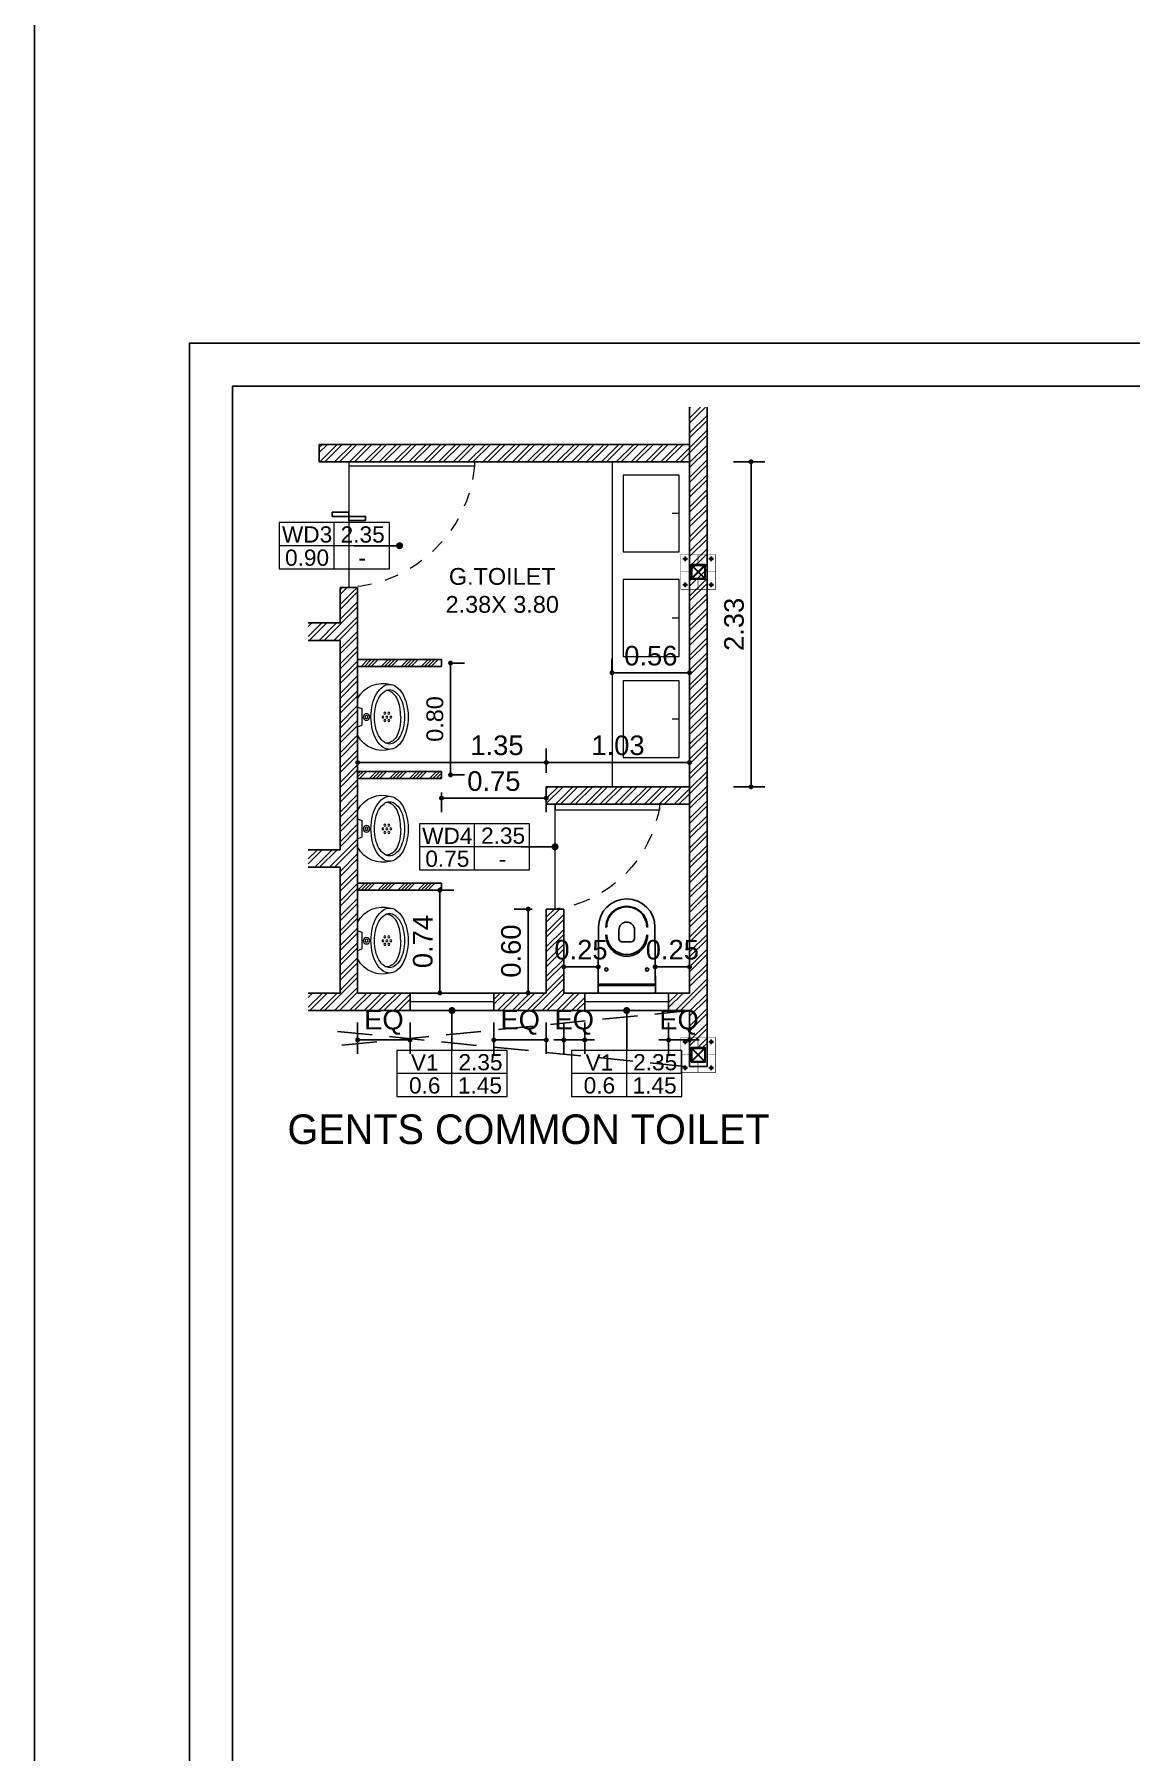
# Model space of a CAD drawing. Header units: metres. Extents: x 494 to 1845, y -666 to 1061.
# Drawn here: x 1396.85 to 1404.7, y 200.21 to 212.5 of the extents above; entities that cross this region are included whole.
import ezdxf

# ---------------------------------------------------------------- set-up
doc = ezdxf.new("R2010")
doc.units = ezdxf.units.M
doc.header["$MEASUREMENT"] = 0
for name, pattern in [('1', [0]), ('141011 - Typical Flr Plans -1 - 1.5 & 1-2 BHK_ Kolshet Namrata1$0$HIDDEN', [0.375, 0.25, -0.125]), ('ACAD_ISO02W100', [15, 12, -3]), ('HIDDEN', [0.375, 0.25, -0.125])]:
    doc.linetypes.add(name, pattern=pattern)
doc.layers.get('Defpoints').update_dxf_attribs({"color": 12})
for name, color, linetype in [('BASE PLATE', 3, 'Continuous'), ('COLUMN', 1, 'Continuous'), ('SCPL HIDDEN', 8, 'HIDDEN'), ('SHEET', 7, 'Continuous'), ('TILES', 4, '1'), ('VDA DIMENSION', 8, 'Continuous'), ('VDA-TEXT', 250, '1'), ('VDA-WALL BELOW', 8, 'Continuous')]:
    doc.layers.add(name, color=color, linetype=linetype)
for name, color, linetype, lineweight in [('DIMENSION', 8, 'Continuous', 5), ('Grid', 1, 'Continuous', 25), ('SCPL_BOLTS', 11, 'Continuous', 15), ('SCPL_ST PLATE', 222, 'Continuous', 0), ('VDA-DOOR', 23, 'Continuous', 5), ('VDA-DW TAGS', 4, 'Continuous', 9), ('VDA-HATCH', 8, 'Continuous', 9), ('VDA-PLUMBING', 8, 'Continuous', 13), ('VDA-WALL', 250, 'Continuous', 25), ('VDA-WINDOW', 5, 'Continuous', 9), ('VDA_FURNITURE', 8, 'Continuous', 13)]:
    doc.layers.add(name, color=color, linetype=linetype, lineweight=lineweight)
doc.styles.add('arial', font='arial.ttf', dxfattribs={"height": 0.3})
doc.styles.add('AutoDCRFont', font='arial.ttf')
doc.styles.add('RS', font='GOTHIC.TTF')
doc.styles.get("Standard").update_dxf_attribs({"font": 'arial.ttf'})
doc.dimstyles.new('ISO-25', dxfattribs={"dimtxt": 1, "dimasz": 2.5, "dimexe": 1.25, "dimexo": 0.625, "dimtad": 1, "dimtxsty": 'Standard', "dimblk": 'ARCHTICK', "dimcen": 2.5, "dimadec": 0, "dimazin": 0, "dimtfac": 1, "dimtmove": 0, "dimatfit": 3, "dimfxl": 0, "dimarcsym": 0})
doc.dimstyles.new('SMALL-1', dxfattribs={"dimtxt": 0.16, "dimasz": 0.035, "dimexe": 0, "dimexo": 0.1, "dimgap": 0.05, "dimtad": 1, "dimzin": 0, "dimdsep": 46, "dimtxsty": 'RS', "dimblk": 'DOT', "dimcen": 2.5, "dimclrd": 256, "dimclre": 256, "dimclrt": 5, "dimadec": 0, "dimazin": 0, "dimtfac": 1, "dimtdec": 3, "dimtofl": 0, "dimtmove": 0, "dimatfit": 3, "dimfxl": 0, "dimtolj": 1, "dimtzin": 0, "dimarcsym": 0})
pattern_1 = [(45, (-501.85461, -293.890294), (-0.0530330086, 0.0530330086), []), (45, (-501.819254, -293.890294), (-0.0530330086, 0.0530330086), [])]

# ---------------------------------------------------------------- blocks, each defined once
blk = doc.blocks.new('athath')
at = {"layer": 'BASE PLATE', "const_width": 0.004}
blk.add_lwpolyline([(382058.464, 2057488.134), (382058.714, 2057488.134), (382058.714, 2057487.884), (382058.464, 2057487.884)], close=True, dxfattribs=at)
at = {"layer": 'COLUMN', "color": 5, "lineweight": 30}
for p, q in [((382058.639, 2057488.059), (382058.539, 2057487.959)), ((382058.639, 2057487.959), (382058.539, 2057488.059))]:
    blk.add_line(p, q, dxfattribs=at)
blk.add_lwpolyline([(382058.539, 2057488.059), (382058.539, 2057487.959), (382058.639, 2057487.959), (382058.639, 2057488.059)], close=True, dxfattribs=at)
at = {"layer": 'Grid', "color": 5, "const_width": 0.002}
blk.add_lwpolyline([(382058.539, 2057488.059), (382058.639, 2057488.059), (382058.639, 2057487.959), (382058.539, 2057487.959)], close=True, dxfattribs=at)
at = {"layer": 'Grid', "color": 5}
blk.add_lwpolyline([(382058.542, 2057488.056), (382058.636, 2057488.056), (382058.636, 2057487.962), (382058.542, 2057487.962)], close=True, dxfattribs=at)
at = {"layer": 'SCPL HIDDEN'}
for p, q in [((382058.496, 2057488.119), (382058.496, 2057488.085)), ((382058.682, 2057488.119), (382058.682, 2057488.085)), ((382058.513, 2057488.102), (382058.479, 2057488.102)), ((382058.665, 2057488.102), (382058.699, 2057488.102)), ((382058.513, 2057487.916), (382058.479, 2057487.916)), ((382058.496, 2057487.899), (382058.496, 2057487.933)), ((382058.665, 2057487.916), (382058.699, 2057487.916)), ((382058.682, 2057487.899), (382058.682, 2057487.933))]:
    blk.add_line(p, q, dxfattribs=at)
at = {"layer": 'SCPL_BOLTS'}
for centre in [(382058.496, 2057488.102), (382058.682, 2057488.102), (382058.496, 2057487.916), (382058.682, 2057487.916)]:
    blk.add_circle(centre, 0.0103, dxfattribs=at)
at = {"layer": 'SCPL_ST PLATE', "const_width": 0.002}
for points in [[(382058.586, 2057488.134), (382058.593, 2057488.134), (382058.593, 2057488.059), (382058.586, 2057488.059)], [(382058.464, 2057488.012), (382058.464, 2057488.005), (382058.539, 2057488.005), (382058.539, 2057488.012)], [(382058.639, 2057488.005), (382058.639, 2057488.012), (382058.714, 2057488.012), (382058.714, 2057488.005)], [(382058.586, 2057487.884), (382058.593, 2057487.884), (382058.593, 2057487.959), (382058.586, 2057487.959)]]:
    blk.add_lwpolyline(points, close=True, dxfattribs=at)
blk = doc.blocks.new('FEFEDRF')
at = {"layer": 'VDA-PLUMBING'}
for p, q in [((1303.022, 284.438, 0), (1302.992, 284.427, 0)), ((1302.992, 284.427, 0), (1302.992, 284.308, 0)), ((1303.022, 284.297, 0), (1302.992, 284.308, 0))]:
    blk.add_line(p, q, dxfattribs=at)
at = {"layer": 'VDA-PLUMBING', "elevation": 0}
for points in [[(1302.748, 284.15, 0.324597), (1302.84, 284.15, 0.106494), (1302.888, 284.203, 0.07175), (1302.916, 284.274, 0.116612), (1302.916, 284.461, 0.07175), (1302.888, 284.532, 0.106494), (1302.84, 284.585, 0.324597), (1302.748, 284.585, 0.106494), (1302.7, 284.532, 0.07175), (1302.672, 284.461, 0.116612), (1302.672, 284.274, 0.07175), (1302.7, 284.203, 0.106494), (1302.748, 284.15, 0.158235)], [(1302.893, 284.289, 0.113183), (1302.893, 284.445, 0.070161), (1302.87, 284.505, 0.106104), (1302.831, 284.549, 0.332705), (1302.757, 284.549, 0.106104), (1302.718, 284.505, 0.070161), (1302.696, 284.445, 0.113183), (1302.696, 284.289, 0.070161), (1302.718, 284.23, 0.106104), (1302.757, 284.186, 0.332705), (1302.831, 284.186, 0.106104), (1302.87, 284.23, 0.070161), (1302.893, 284.289, 0.056411)], [(1302.714, 284.367, -0.04416), (1302.721, 284.439, -0.058504), (1302.737, 284.493, -0.100522), (1302.767, 284.536, -0.041446), (1302.793, 284.551, -0.101301), (1302.817, 284.556, -0.003595), (1302.82, 284.556)], [(1302.714, 284.367, 0.04416), (1302.721, 284.296, 0.058504), (1302.737, 284.241, 0.100522), (1302.767, 284.199, 0.041446), (1302.793, 284.184, 0.101301), (1302.817, 284.179, 0.003595), (1302.82, 284.179)]]:
    blk.add_lwpolyline(points, format="xyb", dxfattribs=at)
at = {"layer": 'VDA-PLUMBING', "elevation": 0, "flags": 128}
blk.add_lwpolyline([(1302.785, 284.136, 0.351623), (1303.022, 284.234), (1303.022, 284.501, 0.351623), (1302.785, 284.599)], format="xyb", dxfattribs=at)
at = {"layer": 'VDA-PLUMBING'}
for centre, radius in [((1302.785, 284.367, 0), 0.0068), ((1302.799, 284.394, 0), 0.0068), ((1302.813, 284.367, 0), 0.0068), ((1302.827, 284.394, 0), 0.0068), ((1302.841, 284.367, 0), 0.0068), ((1302.959, 284.367, 0), 0.0234), ((1302.959, 284.367, 0), 0.0113), ((1302.799, 284.341, 0), 0.0068), ((1302.827, 284.341, 0), 0.0068)]:
    blk.add_circle(centre, radius, dxfattribs=at)
blk = doc.blocks.new('wb')
at = {"layer": 'VDA-PLUMBING'}
blk.add_line((0, 0), (0, -0.05), dxfattribs=at)
at = {"layer": 'VDA-PLUMBING', "elevation": -0.709}
blk.add_lwpolyline([(-0.275, -0.4), (-0.275, 0), (0.275, 0), (0.275, -0.4)], close=True, dxfattribs=at)
blk = doc.blocks.new('DSFSDFSXDFD')
at = {"layer": 'VDA-PLUMBING', "lineweight": -3}
for p, q in [((-4851328.538, -783007.507, -1.776), (-4851328.947, -783007.507, -1.776)), ((-4851328.538, -783007.516, -1.776), (-4851328.946, -783007.516, -1.776)), ((-4851328.798, -783007.842, -1.776), (-4851328.798, -783007.905, -1.776)), ((-4851328.709, -783007.82, -1.776), (-4851328.776, -783007.82, -1.776)), ((-4851328.686, -783007.842, -1.776), (-4851328.686, -783007.905, -1.776))]:
    blk.add_line(p, q, dxfattribs=at)
at = {"layer": 'VDA-PLUMBING', "lineweight": -3, "elevation": -1.776}
blk.add_lwpolyline([(-4851328.545, -783007.453, -0.41586), (-4851328.537, -783007.461), (-4851328.54, -783007.925, -1), (-4851328.944, -783007.925), (-4851328.947, -783007.461, -0.41586), (-4851328.939, -783007.453)], format="xyb", close=True, dxfattribs=at)
at = {"layer": 'VDA-PLUMBING', "lineweight": -3}
for centre in [(-4851328.888, -783007.622, -1.776), (-4851328.596, -783007.622, -1.776)]:
    blk.add_circle(centre, 0.0112, dxfattribs=at)
for centre, radius, start, end in [((-4851328.742, -783007.866, -1.776), 0.149, 358.9853, 181.0147), ((-4851328.742, -783007.872, -1.776), 0.143, 1.1929, 178.8071), ((-4851328.742, -783007.925, -1.776), 0.149, 178.9853, 1.0147), ((-4851328.742, -783007.927, -1.776), 0.143, 178.9459, 1.0541), ((-4851328.776, -783007.842, -1.776), 0.0224, 90, 180), ((-4851328.742, -783007.905, -1.776), 0.0561, 180, 270), ((-4851328.742, -783007.905, -1.776), 0.0561, 270, 0), ((-4851328.709, -783007.842, -1.776), 0.0224, 0, 90)]:
    blk.add_arc(centre, radius, start, end, dxfattribs=at)
blk = doc.blocks.new('dsafsdaf')
at = {"layer": 'VDA-DOOR'}
for p, q in [((0, 0.038), (1.2, 0.038)), ((0, 0), (0, 0.038)), ((1.2, 0), (0, 0)), ((1.2, 0.038), (1.2, 0))]:
    blk.add_line(p, q, dxfattribs=at)
at = {"layer": 'VDA-DOOR', "linetype": 'ACAD_ISO02W100', "ltscale": 0.01}
blk.add_arc((-0.078, -0.081), 1.283, 5.3091, 86.5329, dxfattribs=at)
blk = doc.blocks.new('_Dot')
at = {"color": 0, "linetype": 'ByBlock', "lineweight": -2}
blk.add_line((-0.5, 0), (-1, 0), dxfattribs=at)
at = {"color": 0, "linetype": 'ByBlock', "const_width": 0.5}
blk.add_lwpolyline([(-0.25, 0, 1), (0.25, 0, 1)], format="xyb", close=True, dxfattribs=at)
blk = doc.blocks.new('*D753')
at = {"layer": 'Defpoints', "color": 0}
for p in [(1399.164, 205.623), (1399.539, 205.623), (1399.539, 205.302)]:
    blk.add_point(p, dxfattribs=at)
at = {"layer": 'VDA DIMENSION', "color": 253, "lineweight": -2}
for p, q in [((1399.164, 205.427), (1399.164, 205.202)), ((1399.539, 205.427), (1399.539, 205.202)), ((1399.199, 205.302), (1399.504, 205.302))]:
    blk.add_line(p, q, dxfattribs=at)
at = {"layer": 'VDA DIMENSION', "color": 253, "lineweight": -2, "xscale": 0.035, "yscale": 0.035, "zscale": 0.035, "rotation": 180}
blk.add_blockref('_Dot', (1399.164, 205.302), dxfattribs=at)
at = {"layer": 'VDA DIMENSION', "color": 253, "lineweight": -2, "xscale": 0.035, "yscale": 0.035, "zscale": 0.035}
blk.add_blockref('_Dot', (1399.539, 205.302), dxfattribs=at)
at = {"layer": 'VDA DIMENSION', "color": 5, "insert": (1399.352, 205.428), "char_height": 0.14, "attachment_point": 5}
blk.add_mtext('\\A1;EQ', dxfattribs=at)
blk = doc.blocks.new('*D754')
at = {"layer": 'Defpoints', "color": 0}
for p in [(1400.139, 205.623), (1400.514, 205.623), (1400.514, 205.302)]:
    blk.add_point(p, dxfattribs=at)
at = {"layer": 'VDA DIMENSION', "color": 253, "lineweight": -2}
for p, q in [((1400.139, 205.427), (1400.139, 205.202)), ((1400.514, 205.427), (1400.514, 205.202)), ((1400.174, 205.302), (1400.479, 205.302))]:
    blk.add_line(p, q, dxfattribs=at)
at = {"layer": 'VDA DIMENSION', "color": 253, "lineweight": -2, "xscale": 0.035, "yscale": 0.035, "zscale": 0.035, "rotation": 180}
blk.add_blockref('_Dot', (1400.139, 205.302), dxfattribs=at)
at = {"layer": 'VDA DIMENSION', "color": 253, "lineweight": -2, "xscale": 0.035, "yscale": 0.035, "zscale": 0.035}
blk.add_blockref('_Dot', (1400.514, 205.302), dxfattribs=at)
at = {"layer": 'VDA DIMENSION', "color": 5, "insert": (1400.327, 205.428), "char_height": 0.14, "attachment_point": 5}
blk.add_mtext('\\A1;EQ', dxfattribs=at)
blk = doc.blocks.new('*D755')
at = {"layer": 'Defpoints', "color": 0}
for p in [(1400.639, 205.623), (1400.789, 205.623), (1400.789, 205.302)]:
    blk.add_point(p, dxfattribs=at)
at = {"layer": 'VDA DIMENSION', "color": 253, "lineweight": -2}
for p, q in [((1400.639, 205.427), (1400.639, 205.202)), ((1400.789, 205.427), (1400.789, 205.202)), ((1400.604, 205.302), (1400.569, 205.302)), ((1400.639, 205.302), (1400.789, 205.302)), ((1400.824, 205.302), (1400.859, 205.302))]:
    blk.add_line(p, q, dxfattribs=at)
at = {"layer": 'VDA DIMENSION', "color": 253, "lineweight": -2, "xscale": 0.035, "yscale": 0.035, "zscale": 0.035}
blk.add_blockref('_Dot', (1400.639, 205.302), dxfattribs=at)
at = {"layer": 'VDA DIMENSION', "color": 253, "lineweight": -2, "xscale": 0.035, "yscale": 0.035, "zscale": 0.035, "rotation": 180}
blk.add_blockref('_Dot', (1400.789, 205.302), dxfattribs=at)
at = {"layer": 'VDA DIMENSION', "color": 5, "insert": (1400.714, 205.428), "char_height": 0.14, "attachment_point": 5}
blk.add_mtext('\\A1;EQ', dxfattribs=at)
blk = doc.blocks.new('*D756')
at = {"layer": 'Defpoints', "color": 0}
for p in [(1401.389, 205.623), (1401.539, 205.623), (1401.539, 205.302)]:
    blk.add_point(p, dxfattribs=at)
at = {"layer": 'VDA DIMENSION', "color": 253, "lineweight": -2}
for p, q in [((1401.389, 205.427), (1401.389, 205.202)), ((1401.539, 205.427), (1401.539, 205.202)), ((1401.354, 205.302), (1401.319, 205.302)), ((1401.389, 205.302), (1401.539, 205.302)), ((1401.574, 205.302), (1401.609, 205.302))]:
    blk.add_line(p, q, dxfattribs=at)
at = {"layer": 'VDA DIMENSION', "color": 253, "lineweight": -2, "xscale": 0.035, "yscale": 0.035, "zscale": 0.035}
blk.add_blockref('_Dot', (1401.389, 205.302), dxfattribs=at)
at = {"layer": 'VDA DIMENSION', "color": 253, "lineweight": -2, "xscale": 0.035, "yscale": 0.035, "zscale": 0.035, "rotation": 180}
blk.add_blockref('_Dot', (1401.539, 205.302), dxfattribs=at)
at = {"layer": 'VDA DIMENSION', "color": 5, "insert": (1401.464, 205.428), "char_height": 0.14, "attachment_point": 5}
blk.add_mtext('\\A1;EQ', dxfattribs=at)
blk = doc.blocks.new('FGFGDFG')
at = {"layer": 'VDA-DOOR'}
for p, q in [((2885.55, -2510.215, -0.003), (2885.55, -2509.465, -0.003)), ((2885.55, -2509.465, -0.003), (2885.588, -2509.465, -0.003)), ((2885.588, -2509.465, -0.003), (2885.588, -2510.215, -0.003)), ((2885.588, -2510.215, -0.003), (2885.55, -2510.215, -0.003))]:
    blk.add_line(p, q, dxfattribs=at)
at = {"layer": 'VDA-DOOR', "linetype": 'ACAD_ISO02W100', "ltscale": 0.01}
blk.add_arc((2885.709, -2510.336, -0.003), 0.879, 97.9075, 172.0925, dxfattribs=at)
blk = doc.blocks.new('WD4')
at = {"layer": 'VDA-DW TAGS'}
for p, q in [((1523.828, 276.98), (1523.828, 277.311)), ((1524.222, 277.146), (1523.433, 277.146))]:
    blk.add_line(p, q, dxfattribs=at)
blk.add_lwpolyline([(1524.222, 277.311), (1523.433, 277.311), (1523.433, 276.98), (1524.222, 276.98)], close=True, dxfattribs=at)
at = {"layer": 'VDA-DW TAGS', "attachment_point": 8, "style": 'arial'}
for s, insert, char_height, width in [('WD4', (1523.633, 277.166), 0.116, 0.28229), ('2.35', (1524.032, 277.166), 0.116, 0.28229), ('0.75', (1523.633, 277.001), 0.116, 0.27584), ('{\\fArial|b0|i0|c0|p34;-}', (1524.028, 277.001), 0.11598, 0.36617)]:
    blk.add_mtext(s, dxfattribs=dict(at, insert=insert, char_height=char_height, width=width))
blk = doc.blocks.new('fds')
for points in [[(230.154, -13.792), (230.124, -13.792), (230.124, -13.911), (230.154, -13.911)], [(230.124, -14.03), (230.094, -14.03), (230.094, -13.911), (230.124, -13.911)]]:
    blk.add_lwpolyline(points, close=True)
blk = doc.blocks.new('WD3')
at = {"layer": 'VDA-DW TAGS'}
for p, q in [((1501.109, 276.336), (1501.109, 276.667)), ((1501.504, 276.501), (1500.715, 276.501))]:
    blk.add_line(p, q, dxfattribs=at)
blk.add_lwpolyline([(1501.504, 276.667), (1500.715, 276.667), (1500.715, 276.336), (1501.504, 276.336)], close=True, dxfattribs=at)
at = {"layer": 'VDA-DW TAGS', "attachment_point": 8, "style": 'arial'}
for s, insert, char_height, width in [('WD3', (1500.915, 276.522), 0.116, 0.28229), ('2.35', (1501.313, 276.522), 0.116, 0.28229), ('{\\fArial|b0|i0|c0|p34;0.90}', (1500.915, 276.356), 0.11598, 0.27584), ('{\\fArial|b0|i0|c0|p34;-}', (1501.309, 276.356), 0.11598, 0.36617)]:
    blk.add_mtext(s, dxfattribs=dict(at, insert=insert, char_height=char_height, width=width))
blk = doc.blocks.new('fgfdsgfdg')
at = {"layer": 'VDA-DW TAGS'}
for p, q in [((0, -0.165), (0, 0.165)), ((0.395, 0), (-0.395, 0))]:
    blk.add_line(p, q, dxfattribs=at)
blk.add_lwpolyline([(0.395, 0.165), (-0.395, 0.165), (-0.395, -0.165), (0.395, -0.165)], close=True, dxfattribs=at)
at = {"layer": 'VDA-DW TAGS', "char_height": 0.116, "attachment_point": 8, "style": 'arial'}
for s, insert, width in [('V1', (-0.195, 0.021), 0.28229), ('2.35', (0.204, 0.021), 0.28229), ('0.6', (-0.195, -0.145), 0.27584), ('1.45', (0.2, -0.145), 0.36617)]:
    blk.add_mtext(s, dxfattribs=dict(at, insert=insert, width=width))
blk = doc.blocks.new('*D757')
at = {"layer": 'Defpoints', "color": 0}
for p in [(1401.539, 207.287), (1400.514, 207.113), (1401.539, 207.113)]:
    blk.add_point(p, dxfattribs=at)
at = {"layer": 'VDA DIMENSION', "color": 253, "lineweight": -2}
for p, q in [((1400.514, 207.213), (1400.514, 207.387)), ((1401.539, 207.213), (1401.539, 207.387)), ((1400.549, 207.287), (1401.504, 207.287))]:
    blk.add_line(p, q, dxfattribs=at)
at = {"layer": 'VDA DIMENSION', "color": 253, "lineweight": -2, "xscale": 0.035, "yscale": 0.035, "zscale": 0.035, "rotation": 180}
blk.add_blockref('_Dot', (1400.514, 207.287), dxfattribs=at)
at = {"layer": 'VDA DIMENSION', "color": 253, "lineweight": -2, "xscale": 0.035, "yscale": 0.035, "zscale": 0.035}
blk.add_blockref('_Dot', (1401.539, 207.287), dxfattribs=at)
at = {"layer": 'VDA DIMENSION', "color": 5, "insert": (1401.027, 207.409), "char_height": 0.14, "attachment_point": 5}
blk.add_mtext('\\A1;1.03', dxfattribs=at)
blk = doc.blocks.new('*D758')
at = {"layer": 'Defpoints', "color": 0}
for p in [(1399.164, 207.287), (1399.164, 207.113), (1400.514, 207.113)]:
    blk.add_point(p, dxfattribs=at)
at = {"layer": 'VDA DIMENSION', "color": 253, "lineweight": -2}
for p, q in [((1399.164, 207.213), (1399.164, 207.387)), ((1400.514, 207.213), (1400.514, 207.387)), ((1400.479, 207.287), (1399.199, 207.287))]:
    blk.add_line(p, q, dxfattribs=at)
at = {"layer": 'VDA DIMENSION', "color": 253, "lineweight": -2, "xscale": 0.035, "yscale": 0.035, "zscale": 0.035, "rotation": 180}
blk.add_blockref('_Dot', (1399.164, 207.287), dxfattribs=at)
at = {"layer": 'VDA DIMENSION', "color": 253, "lineweight": -2, "xscale": 0.035, "yscale": 0.035, "zscale": 0.035}
blk.add_blockref('_Dot', (1400.514, 207.287), dxfattribs=at)
at = {"layer": 'VDA DIMENSION', "color": 5, "insert": (1400.161, 207.409), "char_height": 0.14, "attachment_point": 5}
blk.add_mtext('\\A1;1.35', dxfattribs=at)
blk = doc.blocks.new('*D759')
at = {"layer": 'Defpoints', "color": 0}
for p in [(1399.764, 207.173), (1400.514, 207.113), (1400.514, 207.032)]:
    blk.add_point(p, dxfattribs=at)
at = {"layer": 'VDA DIMENSION', "color": 253, "lineweight": -2}
for p, q in [((1399.764, 207.073), (1399.764, 206.932)), ((1399.799, 207.032), (1400.479, 207.032)), ((1400.514, 207.032), (1400.514, 206.932))]:
    blk.add_line(p, q, dxfattribs=at)
at = {"layer": 'VDA DIMENSION', "color": 253, "lineweight": -2, "xscale": 0.035, "yscale": 0.035, "zscale": 0.035, "rotation": 180}
blk.add_blockref('_Dot', (1399.764, 207.032), dxfattribs=at)
at = {"layer": 'VDA DIMENSION', "color": 253, "lineweight": -2, "xscale": 0.035, "yscale": 0.035, "zscale": 0.035}
blk.add_blockref('_Dot', (1400.514, 207.032), dxfattribs=at)
at = {"layer": 'VDA DIMENSION', "color": 5, "insert": (1400.139, 207.153), "char_height": 0.14, "attachment_point": 5}
blk.add_mtext('\\A1;0.75', dxfattribs=at)
blk = doc.blocks.new('*D760')
at = {"layer": 'Defpoints', "color": 0}
for p in [(1399.624, 206.373), (1399.624, 205.638), (1399.752, 205.638)]:
    blk.add_point(p, dxfattribs=at)
at = {"layer": 'VDA DIMENSION', "color": 253, "lineweight": -2}
for p, q in [((1399.724, 206.373), (1399.852, 206.373)), ((1399.752, 206.338), (1399.752, 205.673)), ((1399.724, 205.638), (1399.852, 205.638))]:
    blk.add_line(p, q, dxfattribs=at)
at = {"layer": 'VDA DIMENSION', "color": 253, "lineweight": -2, "xscale": 0.035, "yscale": 0.035, "zscale": 0.035}
for p, rotation in [((1399.752, 206.373), 90), ((1399.752, 205.638), 270)]:
    blk.add_blockref('_Dot', p, dxfattribs=dict(at, rotation=rotation))
at = {"layer": 'VDA DIMENSION', "color": 5, "insert": (1399.631, 206.006), "char_height": 0.14, "attachment_point": 5, "rotation": 90}
blk.add_mtext('\\A1;0.74', dxfattribs=at)
blk = doc.blocks.new('*D761')
at = {"layer": 'Defpoints', "color": 0}
for p in [(1400.384, 206.238), (1400.514, 206.238), (1400.514, 205.638)]:
    blk.add_point(p, dxfattribs=at)
at = {"layer": 'VDA DIMENSION', "color": 253, "lineweight": -2}
for p, q in [((1400.414, 206.238), (1400.284, 206.238)), ((1400.384, 205.673), (1400.384, 206.203)), ((1400.414, 205.638), (1400.284, 205.638))]:
    blk.add_line(p, q, dxfattribs=at)
at = {"layer": 'VDA DIMENSION', "color": 253, "lineweight": -2, "xscale": 0.035, "yscale": 0.035, "zscale": 0.035}
for p, rotation in [((1400.384, 206.238), 90), ((1400.384, 205.638), 270)]:
    blk.add_blockref('_Dot', p, dxfattribs=dict(at, rotation=rotation))
at = {"layer": 'VDA DIMENSION', "color": 5, "insert": (1400.262, 205.938), "char_height": 0.14, "attachment_point": 5, "rotation": 90}
blk.add_mtext('\\A1;0.60', dxfattribs=at)
blk = doc.blocks.new('*D762')
at = {"layer": 'Defpoints', "color": 0}
for p in [(1400.639, 205.877), (1400.639, 205.825), (1400.886, 205.877)]:
    blk.add_point(p, dxfattribs=at)
at = {"layer": 'VDA DIMENSION', "color": 253, "lineweight": -2}
for p, q in [((1400.639, 205.825), (1400.639, 205.725)), ((1400.851, 205.825), (1400.674, 205.825)), ((1400.886, 205.825), (1400.886, 205.725))]:
    blk.add_line(p, q, dxfattribs=at)
at = {"layer": 'VDA DIMENSION', "color": 253, "lineweight": -2, "xscale": 0.035, "yscale": 0.035, "zscale": 0.035, "rotation": 180}
blk.add_blockref('_Dot', (1400.639, 205.825), dxfattribs=at)
at = {"layer": 'VDA DIMENSION', "color": 253, "lineweight": -2, "xscale": 0.035, "yscale": 0.035, "zscale": 0.035}
blk.add_blockref('_Dot', (1400.886, 205.825), dxfattribs=at)
at = {"layer": 'VDA DIMENSION', "color": 5, "insert": (1400.762, 205.947), "char_height": 0.14, "attachment_point": 5}
blk.add_mtext('\\A1;0.25', dxfattribs=at)
blk = doc.blocks.new('*D763')
at = {"layer": 'Defpoints', "color": 0}
for p in [(1401.293, 205.877), (1401.539, 205.877), (1401.539, 205.825)]:
    blk.add_point(p, dxfattribs=at)
at = {"layer": 'VDA DIMENSION', "color": 253, "lineweight": -2}
for p, q in [((1401.293, 205.825), (1401.293, 205.725)), ((1401.328, 205.825), (1401.504, 205.825)), ((1401.539, 205.825), (1401.539, 205.725))]:
    blk.add_line(p, q, dxfattribs=at)
at = {"layer": 'VDA DIMENSION', "color": 253, "lineweight": -2, "xscale": 0.035, "yscale": 0.035, "zscale": 0.035, "rotation": 180}
blk.add_blockref('_Dot', (1401.293, 205.825), dxfattribs=at)
at = {"layer": 'VDA DIMENSION', "color": 253, "lineweight": -2, "xscale": 0.035, "yscale": 0.035, "zscale": 0.035}
blk.add_blockref('_Dot', (1401.539, 205.825), dxfattribs=at)
at = {"layer": 'VDA DIMENSION', "color": 5, "insert": (1401.416, 205.947), "char_height": 0.14, "attachment_point": 5}
blk.add_mtext('\\A1;0.25', dxfattribs=at)
blk = doc.blocks.new('*D764')
at = {"layer": 'Defpoints', "color": 0}
for p in [(1400.984, 207.923), (1401.539, 207.929), (1401.539, 207.923)]:
    blk.add_point(p, dxfattribs=at)
at = {"layer": 'VDA DIMENSION', "color": 253, "lineweight": -2}
for p, q in [((1400.984, 207.929), (1400.984, 208.029)), ((1401.539, 207.929), (1401.539, 208.029)), ((1401.019, 207.929), (1401.504, 207.929))]:
    blk.add_line(p, q, dxfattribs=at)
at = {"layer": 'VDA DIMENSION', "color": 253, "lineweight": -2, "xscale": 0.035, "yscale": 0.035, "zscale": 0.035, "rotation": 180}
blk.add_blockref('_Dot', (1400.984, 207.929), dxfattribs=at)
at = {"layer": 'VDA DIMENSION', "color": 253, "lineweight": -2, "xscale": 0.035, "yscale": 0.035, "zscale": 0.035}
blk.add_blockref('_Dot', (1401.539, 207.929), dxfattribs=at)
at = {"layer": 'VDA DIMENSION', "color": 5, "insert": (1401.262, 208.05), "char_height": 0.14, "attachment_point": 5}
blk.add_mtext('\\A1;0.56', dxfattribs=at)
blk = doc.blocks.new('*D765')
at = {"layer": 'Defpoints', "color": 0}
for p in [(1400.984, 209.438), (1401.979, 209.438), (1400.984, 207.113)]:
    blk.add_point(p, dxfattribs=at)
at = {"layer": 'VDA DIMENSION', "color": 253, "lineweight": -2}
for p, q in [((1401.854, 209.438), (1402.079, 209.438)), ((1401.979, 207.148), (1401.979, 209.403)), ((1401.854, 207.113), (1402.079, 207.113))]:
    blk.add_line(p, q, dxfattribs=at)
at = {"layer": 'VDA DIMENSION', "color": 253, "lineweight": -2, "xscale": 0.035, "yscale": 0.035, "zscale": 0.035}
for p, rotation in [((1401.979, 209.438), 90), ((1401.979, 207.113), 270)]:
    blk.add_blockref('_Dot', p, dxfattribs=dict(at, rotation=rotation))
at = {"layer": 'VDA DIMENSION', "color": 5, "insert": (1401.858, 208.275), "char_height": 0.14, "attachment_point": 5, "rotation": 90}
blk.add_mtext('\\A1;2.33', dxfattribs=at)
blk = doc.blocks.new('*D838')
at = {"layer": 'Defpoints', "color": 0}
for p in [(1399.764, 207.998), (1399.829, 207.998), (1399.764, 207.198)]:
    blk.add_point(p, dxfattribs=at)
at = {"layer": 'VDA DIMENSION', "color": 253, "lineweight": -2}
for p, q in [((1399.829, 207.998), (1399.929, 207.998)), ((1399.829, 207.233), (1399.829, 207.963)), ((1399.829, 207.198), (1399.929, 207.198))]:
    blk.add_line(p, q, dxfattribs=at)
at = {"layer": 'VDA DIMENSION', "color": 253, "lineweight": -2, "xscale": 0.035, "yscale": 0.035, "zscale": 0.035}
for p, rotation in [((1399.829, 207.998), 90), ((1399.829, 207.198), 270)]:
    blk.add_blockref('_Dot', p, dxfattribs=dict(at, rotation=rotation))
at = {"layer": 'VDA DIMENSION', "color": 5, "insert": (1399.717, 207.598), "char_height": 0.12, "attachment_point": 5, "rotation": 90}
blk.add_mtext('\\A1;0.80', dxfattribs=at)

msp = doc.modelspace()

# ---------------------------------------------------------------- hatches: boundary and pattern name
at = {"layer": 'VDA-HATCH', "lineweight": 0}
h = msp.add_hatch(dxfattribs=at)
h.set_pattern_fill('ANSI32', color=8, scale=0.2)
h.set_pattern_definition(pattern_1)
h.paths.add_polyline_path([(1401.3892, 205.5126), (1401.3892, 205.6376), (1401.5392, 205.6376), (1401.5392, 208.7002), (1401.5392, 209.828), (1401.6642, 209.828), (1401.6642, 205.242), (1401.6517, 205.242), (1401.6517, 205.2452), (1401.5392, 205.2452), (1401.5392, 205.5126)])
h = msp.add_hatch(dxfattribs=at)
h.set_pattern_fill('ANSI32', color=8, scale=0.2)
h.set_pattern_definition(pattern_1)
h.paths.add_polyline_path([(1400.1392, 205.5126), (1400.1392, 205.6376), (1400.5142, 205.6376), (1400.5142, 206.2376), (1400.6392, 206.2376), (1400.6392, 205.6376), (1400.7892, 205.6376), (1400.7892, 205.5126)])
h.paths.add_polyline_path([(1398.8892, 209.4376), (1401.5392, 209.4376), (1401.5392, 209.5626), (1398.8892, 209.5626)])
h.paths.add_polyline_path([(1400.5142, 206.9876), (1401.5392, 206.9876), (1401.5392, 207.1126), (1400.5142, 207.1126)])
h = msp.add_hatch(dxfattribs=at)
h.set_pattern_fill('ANSI32', color=8, scale=0.2)
h.set_pattern_definition(pattern_1)
h.paths.add_polyline_path([(1398.81, 205.5126), (1398.81, 205.6376), (1399.0392, 205.6376), (1399.0392, 206.5376), (1398.81, 206.5376), (1398.81, 206.6626), (1399.0392, 206.6626), (1399.0392, 208.1604), (1398.81, 208.1604), (1398.81, 208.2854), (1399.0392, 208.2854), (1399.0392, 208.5376), (1399.1642, 208.5376), (1399.1642, 205.6376), (1399.5392, 205.6376), (1399.5392, 205.5126)])
h = msp.add_hatch(dxfattribs=at)
h.set_pattern_fill('ANSI34', color=256, scale=0.135177, angle=360)
h.set_pattern_definition([(45, (1580.7289, 186.49237), (-0.07168852, 0.07168852), []), (45, (1580.7528, 186.49237), (-0.07168852, 0.07168852), []), (45, (1580.77669, 186.49237), (-0.07168852, 0.07168852), []), (45, (1580.80059, 186.49237), (-0.07168852, 0.07168852), [])])
h.paths.add_polyline_path([(1399.1642, 206.3735), (1399.7642, 206.3735), (1399.7642, 206.4235), (1399.1642, 206.4235)])
h.paths.add_polyline_path([(1399.1642, 207.1735), (1399.7642, 207.1735), (1399.7642, 207.2235), (1399.1642, 207.2235)])
h.paths.add_polyline_path([(1399.1642, 207.9735), (1399.7642, 207.9735), (1399.7642, 208.0235), (1399.1642, 208.0235)])

# ---------------------------------------------------------------- linework, layer by layer
at = {"color": 6}
msp.add_lwpolyline([(1396.8506, 270.2853), (1440.7053, 270.2853), (1440.7053, 183.5537), (1396.8506, 183.5537)], close=True, dxfattribs=at)
at = {"layer": 'SHEET'}
for points in [[(1415.3058, 210.2857), (1397.9603, 210.2857), (1397.9603, 185.7541), (1415.3058, 185.7541)], [(1414.9977, 209.9776), (1398.2684, 209.9776), (1398.2684, 186.0622), (1414.9977, 186.0622)]]:
    msp.add_lwpolyline(points, close=True, dxfattribs=at)
at = {"layer": 'TILES', "color": 163, "linetype": 'Continuous', "lineweight": 5}
msp.add_line((1399.1017, 209.4376), (1399.1017, 208.5376, -1.776), dxfattribs=at)
at = {"layer": 'VDA-DOOR'}
for p, q in [((1399.1017, 209.4376), (1399.1017, 208.5376, -1.776)), ((1400.5767, 206.2376), (1400.5767, 206.9876, -1.7732))]:
    msp.add_line(p, q, dxfattribs=at)
at = {"layer": 'VDA-WALL'}
for p, q in [((1401.5392, 209.828), (1401.5392, 205.6376, -1.776)), ((1401.6642, 209.828), (1401.6642, 205.1126, -1.776)), ((1401.5392, 209.5626), (1398.8892, 209.5626, -1.776)), ((1398.8892, 209.5626), (1398.8892, 209.4376, -1.776)), ((1401.5392, 209.4376), (1398.8892, 209.4376, -1.776)), ((1399.0392, 208.5376), (1399.0392, 208.2854, -1.776)), ((1399.1642, 208.5376), (1399.0392, 208.5376, -1.776)), ((1399.1642, 208.5376), (1399.1642, 205.6376, -1.776)), ((1399.0392, 208.2854), (1398.81, 208.2854, -1.776)), ((1399.0392, 208.1604), (1398.81, 208.1604, -1.776)), ((1399.0392, 208.1604), (1399.0392, 206.6626, -1.776)), ((1399.7642, 208.0235), (1399.1642, 208.0235, -1.776)), ((1399.7642, 207.9735), (1399.1642, 207.9735, -1.776)), ((1399.7642, 208.0235), (1399.7642, 207.9735, -1.776)), ((1399.7642, 207.2235), (1399.1642, 207.2235, -1.776)), ((1399.7642, 207.1735), (1399.1642, 207.1735, -1.776)), ((1399.7642, 207.2235), (1399.7642, 207.1735, -1.776)), ((1400.5142, 207.1126), (1400.5142, 206.9876, -1.776)), ((1401.5392, 207.1126), (1400.5142, 207.1126, -1.776)), ((1401.5392, 206.9876), (1400.5142, 206.9876, -1.776)), ((1399.0392, 206.6626), (1398.81, 206.6626, -1.776)), ((1399.0392, 206.5376), (1398.81, 206.5376, -1.776)), ((1399.0392, 206.5376), (1399.0392, 205.6376, -1.776)), ((1399.7642, 206.4235), (1399.1642, 206.4235, -1.776)), ((1399.7642, 206.3735), (1399.1642, 206.3735, -1.776)), ((1399.7642, 206.4235), (1399.7642, 206.3735, -1.776)), ((1400.5142, 206.2376), (1400.5142, 205.6376, -1.776)), ((1400.6392, 206.2376), (1400.5142, 206.2376, -1.776)), ((1400.6392, 206.2376), (1400.6392, 205.6376, -1.776)), ((1399.0392, 205.6376), (1398.81, 205.6376, -1.776)), ((1399.5392, 205.6376), (1399.1642, 205.6376, -1.776)), ((1399.5392, 205.5126), (1399.5392, 205.6376, -1.776)), ((1400.5142, 205.6376), (1400.1392, 205.6376, -1.776)), ((1400.1392, 205.6376), (1400.1392, 205.5126, -1.776)), ((1400.7892, 205.6376), (1400.6392, 205.6376, -1.776)), ((1400.7892, 205.6376), (1400.7892, 205.5126, -1.776)), ((1401.3892, 205.6376), (1401.3892, 205.5126, -1.776)), ((1401.5392, 205.6376), (1401.3892, 205.6376, -1.776)), ((1401.5392, 205.6376), (1401.5392, 205.6376, -1.776)), ((1401.5392, 205.6376), (1401.5392, 205.6376, -1.776)), ((1399.5392, 205.5126), (1398.81, 205.5126, -1.776)), ((1400.7892, 205.5126), (1400.1392, 205.5126, -1.776)), ((1401.5392, 205.5126), (1401.3892, 205.5126, -1.776)), ((1401.5392, 205.5126), (1401.5392, 205.5126, -1.776)), ((1401.5392, 205.5126), (1401.5392, 205.1126, -1.776)), ((1401.5392, 205.1126), (1401.6642, 205.1126, -1.776))]:
    msp.add_line(p, q, dxfattribs=at)
at = {"layer": 'VDA-WALL', "color": 252, "linetype": '141011 - Typical Flr Plans -1 - 1.5 & 1-2 BHK_ Kolshet Namrata1$0$HIDDEN', "true_color": 0x939598}
for p, q in [((1401.5392, 205.5126), (1399.0191, 205.2606, -1.776)), ((1399.0191, 205.3637), (1401.5142, 205.1126, -1.776))]:
    msp.add_line(p, q, dxfattribs=at)
at = {"layer": 'VDA-WALL BELOW'}
for p, q in [((1400.1392, 205.6376), (1399.5392, 205.6376, -1.776)), ((1401.3892, 205.6376), (1400.7892, 205.6376, -1.776)), ((1400.1392, 205.5126), (1399.5392, 205.5126, -1.776)), ((1401.3892, 205.5126), (1400.7892, 205.5126, -1.776))]:
    msp.add_line(p, q, dxfattribs=at)
at = {"layer": 'VDA-WINDOW'}
for p, q in [((1400.1392, 205.5751), (1399.5392, 205.5751, -1.776)), ((1401.3892, 205.5751), (1400.7892, 205.5751, -1.776))]:
    msp.add_line(p, q, dxfattribs=at)
at = {"layer": 'VDA_FURNITURE'}
msp.add_line((1400.9842, 209.4376), (1400.9842, 207.1126, -1.776), dxfattribs=at)
msp.add_line((1400.9842, 209.4376), (1400.9842, 207.1126, -1.776), dxfattribs=at)

# ---------------------------------------------------------------- block references
at = {"rotation": 270}
msp.add_blockref('fds', (1413.0127, 439.1709), dxfattribs=at)
at = {"layer": 'COLUMN', "rotation": 89.99999999999999}
for p in [(2058889.6105, -381849.939), (2058889.6105, -381853.394)]:
    msp.add_blockref('athath', p, dxfattribs=at)
at = {"layer": 'DIMENSION', "color": 5, "lineweight": 30}
for name, p in [('WD3', (-102.1128, -67.6636)), ('WD4', (-123.8271, -70.4619))]:
    msp.add_blockref(name, p, dxfattribs=at)
at = {"layer": 'VDA-DOOR', "xscale": -0.7499999999996211, "yscale": 0.7499999999996211, "zscale": 0.7499999999996211, "rotation": 180}
msp.add_blockref('dsafsdaf', (1399.1017, 209.4376), dxfattribs=at)
at = {"layer": 'VDA-DOOR', "xscale": -1, "rotation": 269.9999999999999}
msp.add_blockref('FGFGDFG', (3910.7918, -2678.6008), dxfattribs=at)
at = {"layer": 'VDA-DW TAGS'}
for p in [(1399.8392, 205.0625), (1401.0892, 205.0625)]:
    msp.add_blockref('fgfdsgfdg', p, dxfattribs=at)
at = {"layer": 'VDA-PLUMBING', "xscale": -1}
for name, p, rotation in [('wb', (1401.4642, 209.0677), 270), ('wb', (1401.4642, 208.3198), 270), ('wb', (1401.4642, 207.5969), 270), ('DSFSDFSXDFD', (4852729.8314, -782801.8157), 180)]:
    msp.add_blockref(name, p, dxfattribs=dict(at, rotation=rotation))
for p in [(2702.1864, -76.7548), (2702.1864, -77.5548), (2702.1864, -78.3548)]:
    msp.add_blockref('FEFEDRF', p, dxfattribs=at)

# ---------------------------------------------------------------- texts
at = {"layer": 'VDA-TEXT', "insert": (1400.1989, 208.517), "char_height": 0.12, "width": 4.378113, "attachment_point": 5, "style": 'arial'}
msp.add_mtext('G.TOILET\\P2.38X 3.80', dxfattribs=at)
at = {"layer": 'VDA-TEXT', "color": 250, "lineweight": 25, "ltscale": 111, "insert": (1400.3868, 204.7696), "char_height": 0.212026, "width": 3.461384, "attachment_point": 2, "style": 'AutoDCRFont'}
msp.add_mtext('{\\fCentury Gothic|b0|i0|c0|p34;GENTS COMMON TOILET}', dxfattribs=at)

# ---------------------------------------------------------------- dimensions: what is measured, and where the dimension line sits
at = {"layer": 'VDA DIMENSION'}
dim = msp.add_linear_dim(base=(1401.9792384086, 209.4375817308, -1.7759250597), p1=(1400.9841930012, 207.1125817307, -1.7760017753), p2=(1400.9841930012, 209.4375817308), angle=90, dimstyle='ISO-25', override={"dimtxt": 0.14, "dimasz": 0.035, "dimexe": 0.1, "dimexo": 0.1, "dimgap": 0.05, "dimzin": 1, "dimdsep": 46, "dimblk": 'Dot', "dimclrd": 253, "dimclre": 253, "dimclrt": 5, "dimfxl": 0.125, "dimfxlon": 1, "dimtolj": 1, "dimarcsym": 1}, dxfattribs=at)
dim.commit()
dim.dimension.update_dxf_attribs({"geometry": '*D765', "text_midpoint": (1401.9792384086, 208.2750817307, -1.7759250597), "dimtype": 160})
for base, p1, p2, picture, middle in [((1401.5391930012, 207.92862042, -1.7759250597), (1400.9841930012, 207.923312439, -1.1567075054), (1401.5391930012, 207.923312439, -0.8072588375), '*D764', (1401.2616930012, 208.0501006383, -1.7759250597)), ((1401.5391930012, 207.2871197621, -1.7759634175), (1400.5141930012, 207.1125817307, -1.7760017753), (1401.5391930012, 207.1125817307), '*D757', (1401.0266930012, 207.4086477294, -1.7759634175)), ((1400.5142, 207.0318, -1.7759), (1399.7642, 207.1735), (1400.5142, 207.1126, -1.776), '*D759', (1400.1392, 207.1533, -1.7759))]:
    dim = msp.add_linear_dim(base=base, p1=p1, p2=p2, dimstyle='ISO-25', override={"dimtxt": 0.14, "dimasz": 0.035, "dimexe": 0.1, "dimexo": 0.1, "dimgap": 0.05, "dimzin": 1, "dimdsep": 46, "dimblk": 'Dot', "dimclrd": 253, "dimclre": 253, "dimclrt": 5, "dimfxl": 0.125, "dimfxlon": 1, "dimtolj": 1, "dimarcsym": 1}, dxfattribs=at)
    dim.commit()
    dim.dimension.update_dxf_attribs({"geometry": picture, "text_midpoint": middle})
dim = msp.add_aligned_dim(p1=(1399.7642, 207.1985, -0.888), p2=(1399.7642, 207.9985, -0.888), distance=-0.0645, dimstyle='ISO-25', override={"dimtxt": 0.12, "dimasz": 0.035, "dimexe": 0.1, "dimexo": 0.1, "dimgap": 0.05, "dimzin": 1, "dimdsep": 46, "dimblk": 'Dot', "dimclrd": 253, "dimclre": 253, "dimclrt": 5, "dimfxl": 0.125, "dimfxlon": 1, "dimtolj": 1, "dimarcsym": 1}, dxfattribs=at)
dim.commit()
dim.dimension.update_dxf_attribs({"geometry": '*D838', "text_midpoint": (1399.7174, 207.5985, 0.888)})
for base, p1, p2, picture, middle in [((1399.1642, 207.2871, -1.776), (1400.5142, 207.1126, -1.776), (1399.1642, 207.1126, -0.8727), '*D758', (1400.1615, 207.2871, -1.776)), ((1400.6392, 205.8252, -1.7759), (1400.8858, 205.8772, -3.552), (1400.6392, 205.8772, -1.0668), '*D762', (1400.7625, 205.8252, -1.7759)), ((1401.5392, 205.8252, -1.7759), (1401.2926, 205.8772, -3.552), (1401.5392, 205.8772, -1.6745), '*D763', (1401.4159, 205.8252, -1.7759))]:
    dim = msp.add_linear_dim(base=base, p1=p1, p2=p2, dimstyle='ISO-25', override={"dimtxt": 0.14, "dimasz": 0.035, "dimexe": 0.1, "dimexo": 0.1, "dimgap": 0.05, "dimzin": 1, "dimdsep": 46, "dimblk": 'Dot', "dimclrd": 253, "dimclre": 253, "dimclrt": 5, "dimfxl": 0.125, "dimfxlon": 1, "dimtolj": 1, "dimarcsym": 1}, dxfattribs=at)
    dim.commit()
    dim.dimension.update_dxf_attribs({"geometry": picture, "text_midpoint": middle, "dimtype": 160})
for base, p1, p2, picture, middle in [((1399.752, 205.6376, -1.7759), (1399.6243, 206.3735, -0.414), (1399.6243, 205.6376, -1.776), '*D760', (1399.6305, 206.0055, -1.7759)), ((1400.384, 206.2376, -1.7759), (1400.5142, 205.6376), (1400.5142, 206.2376, -1.776), '*D761', (1400.2625, 205.9376, -1.7759))]:
    dim = msp.add_linear_dim(base=base, p1=p1, p2=p2, angle=90, dimstyle='ISO-25', override={"dimtxt": 0.14, "dimasz": 0.035, "dimexe": 0.1, "dimexo": 0.1, "dimgap": 0.05, "dimzin": 1, "dimdsep": 46, "dimblk": 'Dot', "dimclrd": 253, "dimclre": 253, "dimclrt": 5, "dimfxl": 0.125, "dimfxlon": 1, "dimtolj": 1, "dimarcsym": 1}, dxfattribs=at)
    dim.commit()
    dim.dimension.update_dxf_attribs({"geometry": picture, "text_midpoint": middle})
for base, p1, p2, picture, middle in [((1399.5392, 205.3017, -1.776), (1399.1642, 205.6235, -1.776), (1399.5392, 205.6235, -1.776), '*D753', (1399.3517, 205.3017, -1.776)), ((1400.5142, 205.3017, -1.776), (1400.1392, 205.6235, -1.776), (1400.5142, 205.6235, -1.776), '*D754', (1400.3267, 205.3017, -1.776)), ((1400.7892, 205.3017, -1.776), (1400.6392, 205.6235, -1.776), (1400.7892, 205.6235, -1.776), '*D755', (1400.7142, 205.3017, -1.776)), ((1401.5392, 205.3017, -1.776), (1401.3892, 205.6235, -1.776), (1401.5392, 205.6235, -1.776), '*D756', (1401.4642, 205.3017, -1.776))]:
    dim = msp.add_linear_dim(base=base, p1=p1, p2=p2, text='EQ', dimstyle='ISO-25', override={"dimtxt": 0.14, "dimasz": 0.035, "dimexe": 0.1, "dimexo": 0.1, "dimgap": 0.05, "dimzin": 1, "dimdsep": 46, "dimblk": 'Dot', "dimclrd": 253, "dimclre": 253, "dimclrt": 5, "dimfxl": 0.125, "dimfxlon": 1, "dimtolj": 1, "dimarcsym": 1}, dxfattribs=at)
    dim.commit()
    dim.dimension.update_dxf_attribs({"geometry": picture, "text_midpoint": middle, "dimtype": 160})

# ---------------------------------------------------------------- leaders
at = {"layer": 'VDA-DW TAGS', "color": 192}
for points in [[(1399.4644, 208.8376, -1.776), (1399.1389, 208.8376, -1.776)], [(1400.5767, 206.6837, -1.7703), (1400.3339, 206.6837, -1.7703)], [(1399.8392, 205.5126, -1.776), (1399.8392, 205.2279, -1.776)], [(1401.0892, 205.5126, -1.776), (1401.0892, 205.2279, -1.776)]]:
    msp.add_leader(points, dimstyle='SMALL-1', override={"dimasz": 0.05, "dimclrd": 4, "dimldrblk": 'Dot'}, dxfattribs=at)

doc.saveas('drawing.dxf')
